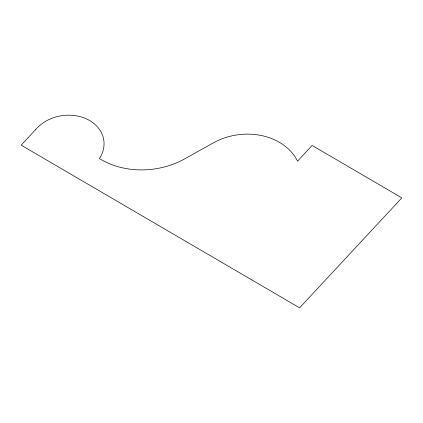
<?xml version="1.0" encoding="UTF-8"?>
<svg xmlns="http://www.w3.org/2000/svg" width="423" height="423" viewBox="0 0 423 423"><rect width="100%" height="100%" fill="white"/><g stroke="black" fill="none" stroke-linecap="round" stroke-linejoin="round"><path stroke-width="0.63" d="M35.759 129.459L21.15 145.163L299.6 307.833L401.85 197.879L312.126 145.464L297.522 161.174A57.66 46.17 -8.1 0 0 213.287 142.9L184.835 158.794A73.121 58.548 -8.1 0 1 99.41 158.562A37.811 30.276 -8.1 0 0 86.451 118.884A37.811 30.276 -8.1 0 0 35.759 129.459"/></g></svg>
